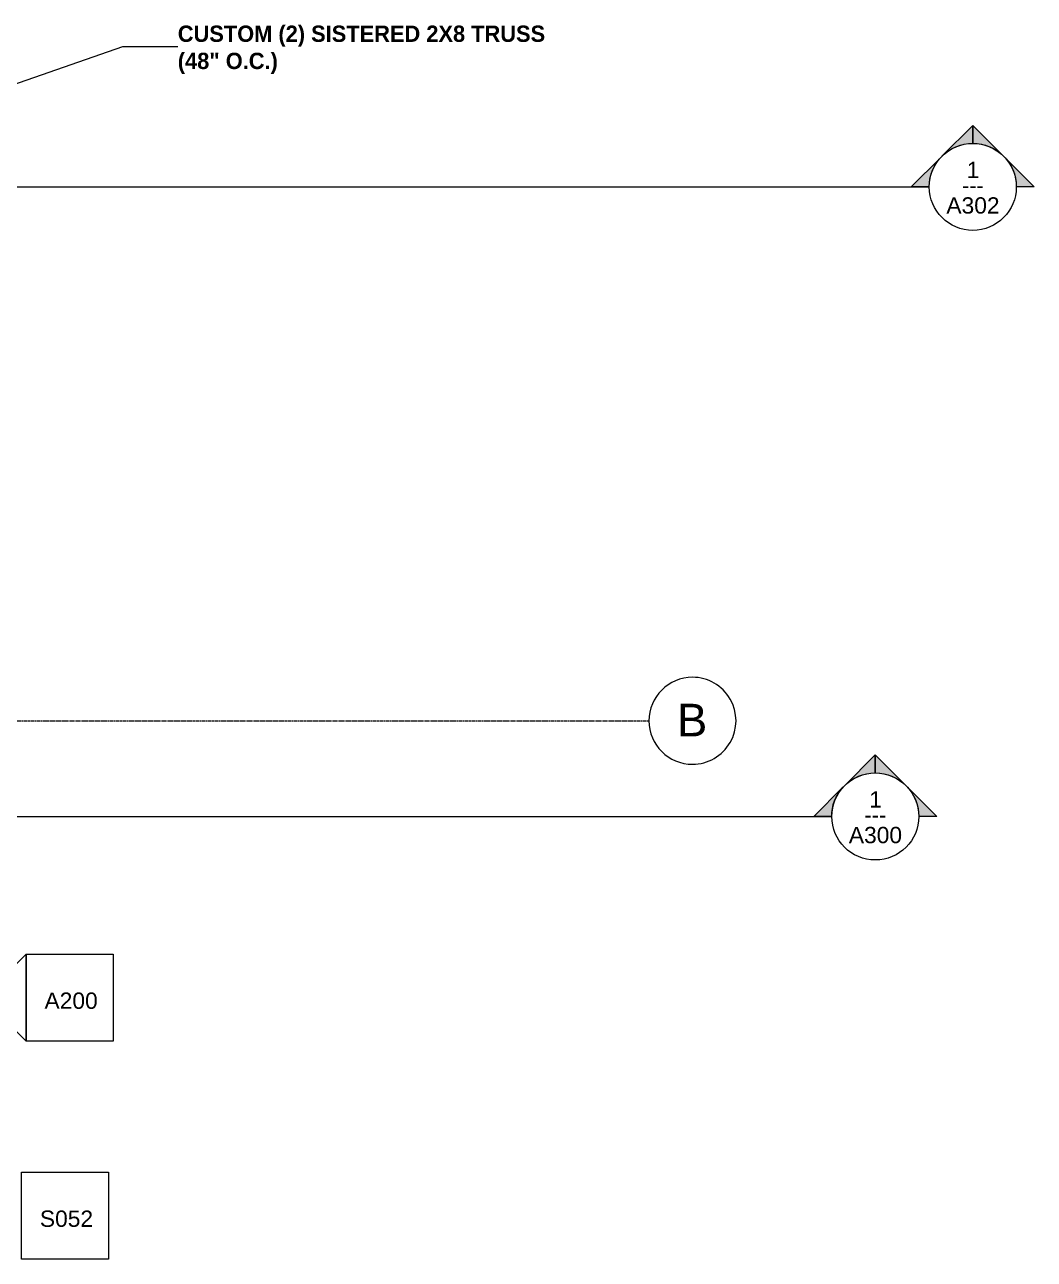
# Model space of a CAD drawing. Header units: inches. Extents: x -3192 to -1737, y 8184 to 9003.
# Drawn here: x -2015.9 to -1737.5, y 8478 to 8818.6 of the extents above; entities that cross this region are included whole.
import ezdxf

# ---------------------------------------------------------------- set-up
doc = ezdxf.new("R2010")
doc.units = ezdxf.units.IN
doc.header["$MEASUREMENT"] = 0
doc.linetypes.add('Grid Line 1_2_', pattern=[0.875, 0.5, -0.125, 0.125, -0.125])
for name, color, linetype, lineweight in [('G-ANNO-SYMB', 111, 'Continuous', 9), ('G-ANNO-TEXT', 231, 'Continuous', 9), ('S-GRID-1', 1, 'Grid Line 1_2_', 9), ('S-GRID-IDEN', 1, 'Continuous', 9)]:
    doc.layers.add(name, color=color, linetype=linetype, lineweight=lineweight)
doc.styles.add('Arial', font='arial.ttf', dxfattribs={"height": 9})
doc.styles.add('Arial_1', font='arial.ttf', dxfattribs={"height": 4.5})
doc.styles.add('Century Gothic', font='ufonts.com_century-gothic.ttf', dxfattribs={"height": 4.5})
doc.styles.add('Century Gothic_B', font='GOTHICB.TTF', dxfattribs={"height": 4.5})

# ---------------------------------------------------------------- blocks, each defined once
blk = doc.blocks.new('Grid - Grid Head - Circle-50561-FRAMING - ROOF')
at = {"layer": 'S-GRID-IDEN'}
for start, end in [(360, 180), (180, 360)]:
    blk.add_arc((0, 0), 0.25, start, end, dxfattribs=at)
blk = doc.blocks.new('Elevation - Detail Number-151647-FRAMING - ROOF')
at = {"layer": 'G-ANNO-SYMB'}
for p, q in [((0.25, 0.25), (-0.25, 0.25)), ((-0.25, 0.25), (-0.25, -0.25)), ((0.25, -0.25), (0.25, 0.25)), ((-0.25, -0.25), (0.25, -0.25))]:
    blk.add_line(p, q, dxfattribs=at)
blk = doc.blocks.new('Elevation - Detail Number-151370-FRAMING - ROOF')
at = {"layer": 'G-ANNO-SYMB'}
for p, q in [((0, 0.25), (-0.25, 0)), ((0.25, 0), (0, 0.25)), ((-0.25, 0), (0.25, 0))]:
    blk.add_line(p, q, dxfattribs=at)
blk = doc.blocks.new('Section - Section Head - Filled-22785-FRAMING - ROOF')
at = {"layer": 'G-ANNO-SYMB'}
h = blk.add_hatch(color=256, dxfattribs=at)
edge = h.paths.add_edge_path(flags=0)
edge.add_line((-0.4268, 0.1768), (-0.25, 0.3536))
edge.add_line((-0.25, 0.3536), (-0.25, 0.25))
edge.add_arc((-0.25, 0), 0.25, 90, 135)
h = blk.add_hatch(color=256, dxfattribs=at)
edge = h.paths.add_edge_path(flags=0)
edge.add_arc((-0.25, 0), 0.25, 45, 90)
edge.add_line((-0.25, 0.25), (-0.25, 0.3536))
edge.add_line((-0.25, 0.3536), (-0.0732, 0.1768))
h = blk.add_hatch(color=256, dxfattribs=at)
edge = h.paths.add_edge_path(flags=0)
edge.add_arc((-0.25, 0), 0.2503, 137.9216, 180)
edge.add_line((-0.5003, 0), (-0.6036, 0))
edge.add_line((-0.6036, 0), (-0.4358, 0.1678))
h = blk.add_hatch(color=256, dxfattribs=at)
edge = h.paths.add_edge_path(flags=0)
edge.add_line((-0.0642, 0.1678), (0.1036, 0))
edge.add_line((0.1036, 0), (0.0003, 0))
edge.add_arc((-0.25, 0), 0.2503, 0, 42.0784)
for p, q in [((-0.25, 0.3536), (-0.4268, 0.1768)), ((-0.25, 0.25), (-0.25, 0.3536)), ((-0.0732, 0.1768), (-0.25, 0.3536)), ((-0.25, 0.3536), (-0.25, 0.25)), ((-0.4358, 0.1678), (-0.6036, 0)), ((0.1036, 0), (-0.0642, 0.1678)), ((-0.6036, 0), (-0.5003, 0)), ((0.0003, 0), (0.1036, 0))]:
    blk.add_line(p, q, dxfattribs=at)
for centre, radius, start, end in [((-0.2503, 0), 0.25, 360, 180), ((-0.25, 0), 0.25, 90, 135), ((-0.25, 0), 0.25, 45, 90), ((-0.25, 0), 0.2503, 137.9216, 180), ((-0.25, 0), 0.2503, 0, 42.0784), ((-0.2503, 0), 0.25, 180, 360)]:
    blk.add_arc(centre, radius, start, end, dxfattribs=at)

msp = doc.modelspace()

# ---------------------------------------------------------------- linework, layer by layer
at = {"layer": 'G-ANNO-SYMB'}
for p, q in [((-3162.89677, 8773.84586), (-1766.44778, 8773.84586)), ((-3068.99192, 8600.16698), (-1793.34392, 8600.16698))]:
    msp.add_line(p, q, dxfattribs=at)
at = {"layer": 'G-ANNO-TEXT'}
for p, q in [((-2055.50959, 8789.36963), (-1988.84458, 8812.60138)), ((-1988.84458, 8812.60138), (-1973.69344, 8812.60138))]:
    msp.add_line(p, q, dxfattribs=at)
at = {"layer": 'S-GRID-1'}
msp.add_line((-3176.10642, 8626.56938), (-1843.74309, 8626.56938), dxfattribs=at)

# ---------------------------------------------------------------- block references
at = {"layer": 'G-ANNO-SYMB', "extrusion": (0, 0, -1), "xscale": 47.99999999999997, "yscale": 47.99999999999997, "zscale": 47.99999999999997}
for p in [(1766.44778, 8773.84586), (1793.34392, 8600.16698)]:
    msp.add_blockref('Section - Section Head - Filled-22785-FRAMING - ROOF', p, dxfattribs=at)
for name, p, rotation in [('Elevation - Detail Number-151370-FRAMING - ROOF', (2015.4972, 8550.15392), 269.9999999999983), ('Elevation - Detail Number-151647-FRAMING - ROOF', (2003.4972, 8550.15392), 269.9999999999981), ('Elevation - Detail Number-151647-FRAMING - ROOF', (2004.77449, 8490.01232), 269.9999999999981)]:
    msp.add_blockref(name, p, dxfattribs=dict(at, rotation=rotation))
at = {"layer": 'S-GRID-IDEN', "xscale": 47.99999999999997, "yscale": 47.99999999999997, "zscale": 47.99999999999997, "rotation": 269.9999999999995}
msp.add_blockref('Grid - Grid Head - Circle-50561-FRAMING - ROOF', (-1831.74309, 8626.56938), dxfattribs=at)

# ---------------------------------------------------------------- texts
at = {"layer": 'G-ANNO-SYMB', "char_height": 4.5, "attachment_point": 1}
for s, insert, width, style in [('1', (-1756.10826, 8780.80018), 4.242, 'Arial_1'), ('---', (-1757.43392, 8776.54683), 7.7265, 'Century Gothic'), ('A302', (-1761.73031, 8770.98206), 17.877, 'Arial_1'), ('1', (-1783.00441, 8607.1213), 4.242, 'Arial_1'), ('---', (-1784.33007, 8602.86796), 7.7265, 'Century Gothic'), ('A300', (-1788.62646, 8597.30318), 17.877, 'Arial_1'), ('A200', (-2010.45655, 8551.60848), 17.877, 'Arial_1'), ('S052', (-2011.73384, 8491.46689), 17.877, 'Arial_1')]:
    msp.add_mtext(s, dxfattribs=dict(at, insert=insert, width=width, style=style))
at = {"layer": 'G-ANNO-TEXT', "char_height": 4.5, "attachment_point": 1, "style": 'Century Gothic_B'}
for s, insert, width in [('CUSTOM (2) SISTERED 2X8 TRUSS', (-1973.69344, 8818.35374), 117.1095), ('(48" O.C.)', (-1973.69344, 8810.85374), 36.2085)]:
    msp.add_mtext(s, dxfattribs=dict(at, insert=insert, width=width))
at = {"layer": 'S-GRID-IDEN', "insert": (-1836.04381, 8631.2644), "char_height": 9, "width": 10.1505, "attachment_point": 1, "style": 'Arial'}
msp.add_mtext('B', dxfattribs=at)

doc.saveas('drawing.dxf')
